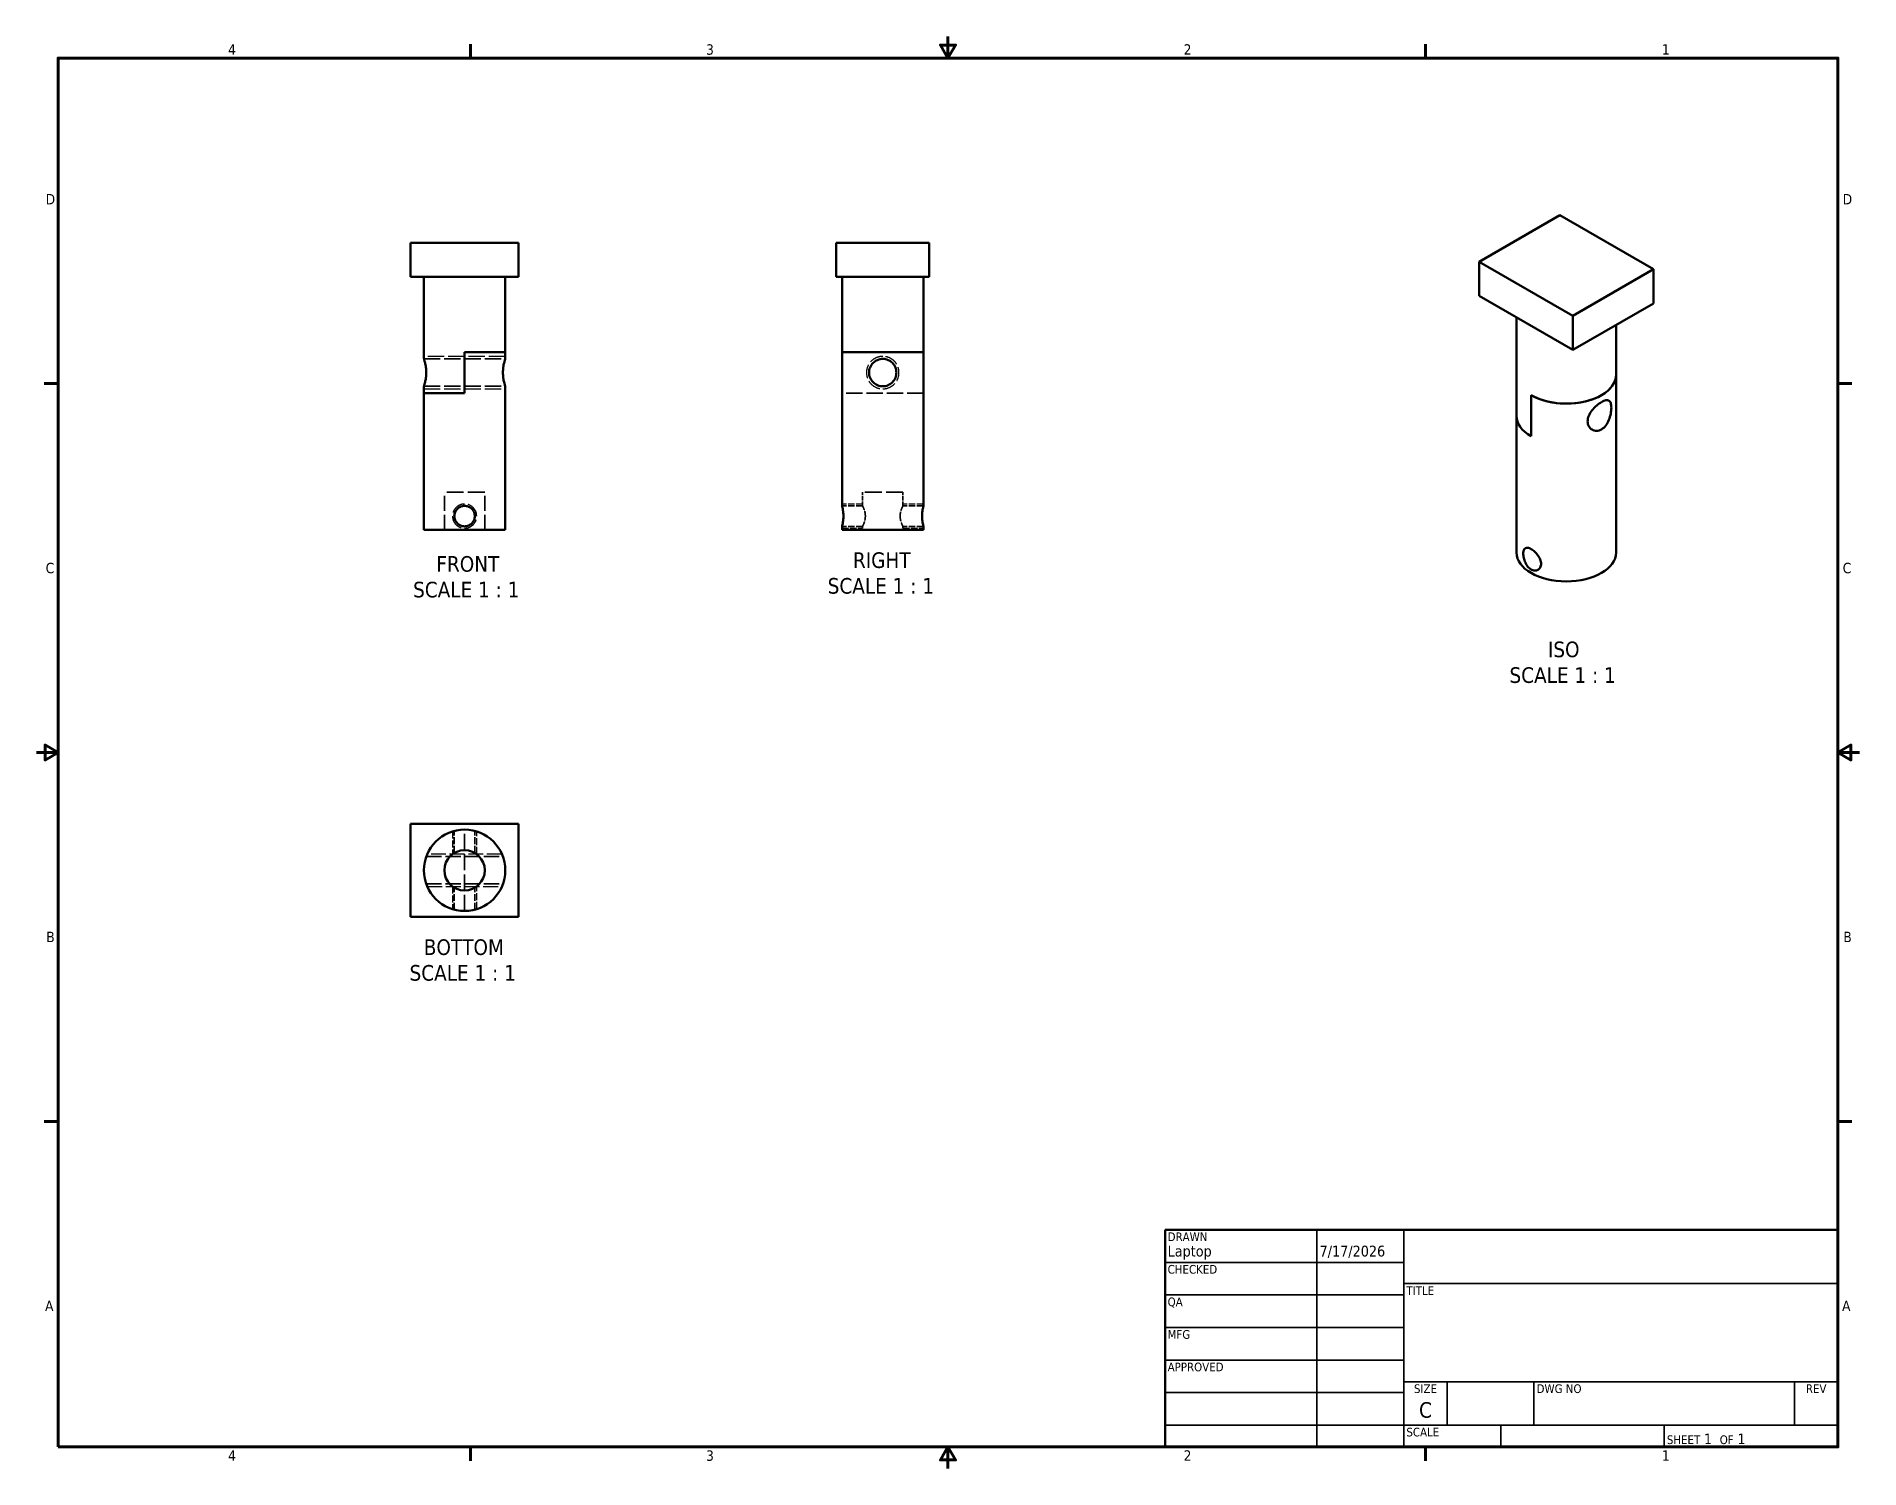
# Model space of a CAD drawing. Header units: millimetres. Extents: x 6 to 273, y 3 to 213.
import ezdxf
from ezdxf.enums import TextEntityAlignment as Align

# ---------------------------------------------------------------- set-up
doc = ezdxf.new("R2010")
doc.units = ezdxf.units.MM
doc.header["$LTSCALE"] = 12.7
doc.linetypes.add('DASHED', pattern=[0.2067, 0.1654, -0.0413])
for name, color, linetype, lineweight in [('Border (ANSI)', 7, 'Continuous', 70), ('Hidden (ANSI)', 7, 'DASHED', 35), ('Hidden Narrow (ANSI)', 7, 'DASHED', 25), ('Symbol (ANSI)', 7, 'Continuous', 25), ('Title (ANSI)', 7, 'Continuous', 50), ('Visible (ANSI)', 7, 'Continuous', 50)]:
    doc.layers.add(name, color=color, linetype=linetype, lineweight=lineweight)
doc.styles.add('Label Text (ANSI)', font='tahoma.ttf')
doc.styles.add('Note Text (ANSI)', font='tahoma.ttf')
doc.styles.add('Text Style30', font='tahoma.ttf')
doc.styles.add('Text Style38', font='tahoma.ttf')
doc.styles.add('Text Style39', font='tahoma.ttf')

# ---------------------------------------------------------------- blocks, each defined once
blk = doc.blocks.new('Borders Default Border')
at = {"layer": 'Border (ANSI)'}
for p, q in [((5.5, 16.5), (5.5, 16.66)), ((16.5, 16.5), (16.5, 16.66)), ((0.75, 12.75), (0.59, 12.75)), ((21.25, 12.75), (21.41, 12.75)), ((0.75, 4.25), (0.59, 4.25)), ((21.25, 4.25), (21.41, 4.25)), ((5.5, 0.5), (5.5, 0.34)), ((16.5, 0.5), (16.5, 0.34))]:
    blk.add_line(p, q, dxfattribs=at)
at = {"layer": 'Border (ANSI)', "flags": 128}
for points in [[(11, 16.75), (11, 16.5), (10.913, 16.65), (11.087, 16.65), (11, 16.5)], [(0.75, 0.5), (0.75, 16.5), (21.25, 16.5), (21.25, 0.5), (0.75, 0.5)], [(0.5, 8.5), (0.75, 8.5), (0.6, 8.587), (0.6, 8.413), (0.75, 8.5)], [(21.5, 8.5), (21.25, 8.5), (21.4, 8.587), (21.4, 8.413), (21.25, 8.5)], [(11, 0.25), (11, 0.5), (10.913, 0.35), (11.087, 0.35), (11, 0.5)]]:
    blk.add_lwpolyline(points, dxfattribs=at)
at = {"layer": 'Border (ANSI)', "char_height": 0.12, "attachment_point": 7, "style": 'Note Text (ANSI)'}
for s, insert in [('4', (2.708, 16.54)), ('3', (8.213, 16.537)), ('2', (13.714, 16.54)), ('1', (19.223, 16.54)), ('D', (0.606, 14.815)), ('D', (21.306, 14.815)), ('C', (0.606, 10.563)), ('C', (21.306, 10.563)), ('B', (0.613, 6.315)), ('B', (21.313, 6.315)), ('A', (0.599, 2.065)), ('A', (21.299, 2.065)), ('4', (2.708, 0.34)), ('3', (8.213, 0.337)), ('2', (13.714, 0.34)), ('1', (19.223, 0.34))]:
    blk.add_mtext(s, dxfattribs=dict(at, insert=insert))
blk = doc.blocks.new('Title Blocks ANSI - Large')
at = {"layer": 'Title (ANSI)'}
for p, q in [((5, 7.45), (5, 4.95)), ((12.75, 7.45), (5, 7.45)), ((12.75, 4.95), (12.75, 7.45)), ((5, 4.95), (12.75, 4.95))]:
    blk.add_line(p, q, dxfattribs=at)
at = {"layer": 'Title (ANSI)', "lineweight": 35}
for p, q in [((6.75, 4.95), (6.75, 7.45)), ((7.75, 4.95), (7.75, 7.45)), ((5, 7.075), (7.75, 7.075)), ((7.75, 6.83), (12.75, 6.83)), ((5, 6.7), (7.75, 6.7)), ((5, 6.325), (7.75, 6.325)), ((5, 5.95), (7.75, 5.95)), ((12.75, 5.7), (7.75, 5.7)), ((8.25, 5.2), (8.25, 5.7)), ((9.25, 5.2), (9.25, 5.7)), ((12.25, 5.2), (12.25, 5.7)), ((5, 5.575), (7.75, 5.575)), ((7.75, 5.2), (5, 5.2)), ((12.75, 5.2), (7.75, 5.2)), ((8.87, 5.2), (8.87, 4.95)), ((10.75, 5.2), (10.75, 4.95))]:
    blk.add_line(p, q, dxfattribs=at)
at = {"layer": 'Title (ANSI)', "style": 'Text Style38'}
for s, p in [('DRAWN', (5.03, 7.42)), ('CHECKED', (5.03, 7.045)), ('TITLE', (7.78, 6.8)), ('QA', (5.03, 6.67)), ('MFG', (5.03, 6.295)), ('APPROVED', (5.03, 5.92)), ('DWG NO', (9.28, 5.67)), ('SCALE', (7.78, 5.17))]:
    blk.add_text(s, height=0.1, dxfattribs=at).set_placement(p, align=Align.TOP_LEFT)
for s, p in [('SIZE', (8, 5.67)), ('REV', (12.5, 5.67))]:
    blk.add_text(s, height=0.1, dxfattribs=at).set_placement(p, align=Align.TOP_CENTER)
at = {"layer": 'Title (ANSI)', "insert": (10.78, 4.98), "char_height": 0.12, "attachment_point": 7, "style": 'Note Text (ANSI)'}
blk.add_mtext('\\fTahoma|b0|i0;{\\H0.1000;SHEET}\\fTahoma|b0|i0;{\\H0.1200; 1  }\\fTahoma|b0|i0;{\\H0.1000;OF}\\fTahoma|b0|i0;{\\H0.1200; 1 }', dxfattribs=at)
at = {"layer": 'Title (ANSI)'}
for tag, height, style, p in [('AUTHOR', 0.125, 'Text Style39', (5.03, 7.105)), ('CREATION_DATE', 0.125, 'Text Style39', (6.78, 7.105)), ('CHECKED_BY', 0.125, 'Text Style39', (5.03, 6.73)), ('CHECKED_DATE', 0.125, 'Text Style39', (6.78, 6.73)), ('MFG_APPROVED_BY', 0.125, 'Text Style39', (5.03, 5.98)), ('MFG_APPROVED_DATE', 0.125, 'Text Style39', (6.78, 5.98)), ('ENG_APPROVED_BY', 0.125, 'Text Style39', (5.03, 5.605)), ('ENG_APPROVAL_DATE', 0.125, 'Text Style39', (6.78, 5.605)), ('PART_NUMBER', 0.18, 'Text Style30', (9.28, 5.23))]:
    blk.add_attdef(tag, text='', height=height, dxfattribs=dict(at, style=style)).set_placement(p, align=Align.BOTTOM_LEFT)
at = {"layer": 'Title (ANSI)', "lineweight": 30, "flags": 63}
blk.add_attdef('COMPANY', text='', height=0.125, dxfattribs=at).set_placement((10.25, 7.14), align=Align.MIDDLE_CENTER)
blk.add_attdef('TITLE', text='', height=0.18, dxfattribs=at).set_placement((7.78, 6.223), align=Align.MIDDLE_LEFT)
at = {"layer": 'Title (ANSI)'}
for tag, height, style, p in [('Sheet_Size', 0.18, 'Text Style30', (8, 5.375)), ('REVISION_NUMBER', 0.125, 'Text Style39', (12.5, 5.375))]:
    blk.add_attdef(tag, text='', height=height, dxfattribs=dict(at, style=style)).set_placement(p, align=Align.MIDDLE_CENTER)
at = {"layer": 'Title (ANSI)', "lineweight": 30, "flags": 63}
blk.add_attdef('Initial_View_Scale', text='', height=0.12, dxfattribs=at).set_placement((8.84, 4.98), align=Align.BOTTOM_RIGHT)

msp = doc.modelspace()

# ---------------------------------------------------------------- linework, layer by layer
at = {"layer": 'Hidden (ANSI)', "ltscale": 1.133294}
for p, q in [((63.03, 165.54), (68.98, 165.54)), ((68.98, 165.54), (74.93, 165.54)), ((63.03, 161.54), (68.98, 161.54)), ((68.98, 161.54), (74.93, 161.54)), ((136.1, 160.54), (124.2, 160.54)), ((136.1, 160.54), (124.2, 160.54)), ((68.98, 84.76), (68.98, 96.66)), ((68.98, 84.76), (68.98, 96.66))]:
    msp.add_line(p, q, dxfattribs=at)
at = {"layer": 'Hidden (ANSI)', "ltscale": 1.177608}
for p, q in [((71.93, 146.04), (66.03, 146.04)), ((133.11, 146.04), (127.2, 146.04))]:
    msp.add_line(p, q, dxfattribs=at)
at = {"layer": 'Hidden (ANSI)', "ltscale": 1.047583}
for p, q in [((66.03, 140.54), (66.03, 146.04)), ((71.93, 140.54), (71.93, 146.04))]:
    msp.add_line(p, q, dxfattribs=at)
at = {"layer": 'Hidden (ANSI)', "ltscale": 0.449528}
for p, q in [((127.2, 144.04), (124.2, 144.04)), ((136.1, 144.04), (133.11, 144.04)), ((127.2, 141.04), (124.2, 141.04)), ((136.1, 141.04), (133.11, 141.04))]:
    msp.add_line(p, q, dxfattribs=at)
at = {"layer": 'Hidden (ANSI)', "ltscale": 0.299852}
for p, q in [((127.2, 144.04), (127.2, 146.04)), ((133.11, 144.04), (133.11, 146.04))]:
    msp.add_line(p, q, dxfattribs=at)
at = {"layer": 'Hidden (ANSI)', "ltscale": 0.074888}
for p, q in [((127.2, 140.54), (127.2, 141.04)), ((133.11, 140.54), (133.11, 141.04))]:
    msp.add_line(p, q, dxfattribs=at)
at = {"layer": 'Hidden (ANSI)', "ltscale": 0.482121}
for p, q in [((67.48, 93.26), (67.48, 96.47)), ((70.48, 93.26), (70.48, 96.47)), ((67.48, 84.96), (67.48, 88.17)), ((70.48, 84.96), (70.48, 88.17))]:
    msp.add_line(p, q, dxfattribs=at)
at = {"layer": 'Hidden (ANSI)', "ltscale": 1.067353}
for p, q in [((63.38, 92.71), (68.98, 92.71)), ((68.98, 92.71), (74.59, 92.71)), ((63.38, 88.71), (68.98, 88.71)), ((68.98, 88.71), (74.59, 88.71))]:
    msp.add_line(p, q, dxfattribs=at)
at = {"layer": 'Hidden (ANSI)', "ltscale": 0.359708}
for points, knots in [([(127.61, 142.54), (127.61, 142.73), (127.59, 142.93), (127.5, 143.3), (127.45, 143.46), (127.35, 143.73), (127.3, 143.84), (127.22, 144), (127.2, 144.04), (127.2, 144.04)], [0, 0, 0, 0, 0.0577873, 0.0577873, 0.1155746, 0.1155746, 0.1731923, 0.1731923, 0.23081, 0.23081, 0.23081, 0.23081]), ([(133.11, 144.04), (133.11, 144.04), (133.08, 144), (133.01, 143.84), (132.96, 143.73), (132.86, 143.46), (132.8, 143.3), (132.72, 142.93), (132.7, 142.73), (132.7, 142.54)], [0.6924301, 0.6924301, 0.6924301, 0.6924301, 0.7500478, 0.7500478, 0.8076655, 0.8076655, 0.8654528, 0.8654528, 0.9232401, 0.9232401, 0.9232401, 0.9232401]), ([(127.2, 141.04), (127.2, 141.04), (127.22, 141.07), (127.3, 141.23), (127.35, 141.34), (127.45, 141.61), (127.5, 141.77), (127.59, 142.14), (127.61, 142.34), (127.61, 142.54)], [0.6924301, 0.6924301, 0.6924301, 0.6924301, 0.7500478, 0.7500478, 0.8076655, 0.8076655, 0.8654528, 0.8654528, 0.9232401, 0.9232401, 0.9232401, 0.9232401]), ([(132.7, 142.54), (132.7, 142.34), (132.72, 142.14), (132.8, 141.77), (132.86, 141.61), (132.96, 141.34), (133.01, 141.23), (133.08, 141.07), (133.11, 141.04), (133.11, 141.04)], [0, 0, 0, 0, 0.0577873, 0.0577873, 0.1155746, 0.1155746, 0.1731923, 0.1731923, 0.23081, 0.23081, 0.23081, 0.23081])]:
    msp.add_open_spline(points, degree=3, knots=knots, dxfattribs=at)
at = {"layer": 'Hidden Narrow (ANSI)', "ltscale": 1.133294}
for p, q in [((68.98, 165.91), (63.03, 165.91)), ((74.93, 165.91), (68.98, 165.91)), ((63.03, 161.16), (68.98, 161.16)), ((68.98, 161.16), (74.93, 161.16))]:
    msp.add_line(p, q, dxfattribs=at)
at = {"layer": 'Hidden Narrow (ANSI)', "ltscale": 0.449528}
for p, q in [((127.2, 144.31), (124.2, 144.31)), ((136.1, 144.31), (133.11, 144.31)), ((124.2, 140.77), (127.2, 140.77)), ((133.11, 140.77), (136.1, 140.77))]:
    msp.add_line(p, q, dxfattribs=at)
at = {"layer": 'Hidden Narrow (ANSI)', "ltscale": 0.497574}
for p, q in [((67.21, 96.39), (67.21, 93.08)), ((70.75, 93.08), (70.75, 96.39)), ((67.21, 88.35), (67.21, 85.03)), ((70.75, 85.03), (70.75, 88.35))]:
    msp.add_line(p, q, dxfattribs=at)
at = {"layer": 'Hidden Narrow (ANSI)', "ltscale": 1.038765}
for p, q in [((68.98, 93.09), (63.53, 93.09)), ((74.44, 93.09), (68.98, 93.09)), ((63.53, 88.33), (68.98, 88.33)), ((68.98, 88.33), (74.44, 88.33))]:
    msp.add_line(p, q, dxfattribs=at)
at = {"layer": 'Hidden Narrow (ANSI)', "ltscale": 0.959121}
for points, knots in [([(130.15, 165.91), (129.85, 165.91), (129.53, 165.85), (128.95, 165.61), (128.68, 165.43), (128.26, 165.01), (128.08, 164.74), (127.84, 164.16), (127.77, 163.84), (127.77, 163.23), (127.84, 162.91), (128.08, 162.33), (128.26, 162.06), (128.68, 161.64), (128.95, 161.46), (129.53, 161.22), (129.85, 161.16), (130.15, 161.16)], [0.3629025, 0.3629025, 0.3629025, 0.3629025, 0.4535824, 0.4535824, 0.5442622, 0.5442622, 0.6350336, 0.6350336, 0.7258051, 0.7258051, 0.8165766, 0.8165766, 0.907348, 0.907348, 0.9980278, 0.9980278, 1.0887076, 1.0887076, 1.0887076, 1.0887076]), ([(130.15, 161.16), (130.46, 161.16), (130.78, 161.22), (131.36, 161.46), (131.63, 161.64), (132.04, 162.06), (132.23, 162.33), (132.47, 162.91), (132.53, 163.23), (132.53, 163.54), (132.53, 163.84), (132.47, 164.16), (132.23, 164.74), (132.04, 165.01), (131.63, 165.43), (131.36, 165.61), (130.78, 165.85), (130.46, 165.91), (130.15, 165.91)], [1.0887076, 1.0887076, 1.0887076, 1.0887076, 1.1793874, 1.1793874, 1.2700672, 1.2700672, 1.3608387, 1.3608387, 1.4516102, 1.4516102, 1.4516102, 1.5423816, 1.5423816, 1.6331531, 1.6331531, 1.7238329, 1.7238329, 1.8145127, 1.8145127, 1.8145127, 1.8145127])]:
    msp.add_open_spline(points, degree=3, knots=knots, dxfattribs=at)
at = {"layer": 'Hidden Narrow (ANSI)', "ltscale": 1.06538}
for points, knots in [([(68.98, 144.31), (68.76, 144.31), (68.52, 144.26), (68.09, 144.08), (67.89, 143.94), (67.57, 143.63), (67.44, 143.43), (67.26, 143), (67.21, 142.76), (67.21, 142.31), (67.26, 142.07), (67.44, 141.64), (67.57, 141.44), (67.89, 141.13), (68.09, 140.99), (68.52, 140.81), (68.76, 140.77), (68.98, 140.77)], [0.2685338, 0.2685338, 0.2685338, 0.2685338, 0.3356575, 0.3356575, 0.4027813, 0.4027813, 0.4699244, 0.4699244, 0.5370675, 0.5370675, 0.6042106, 0.6042106, 0.6713538, 0.6713538, 0.7384775, 0.7384775, 0.8056013, 0.8056013, 0.8056013, 0.8056013]), ([(68.98, 140.77), (69.21, 140.77), (69.44, 140.81), (69.88, 140.99), (70.08, 141.13), (70.39, 141.44), (70.53, 141.64), (70.71, 142.07), (70.75, 142.31), (70.75, 142.54), (70.75, 142.76), (70.71, 143), (70.53, 143.43), (70.39, 143.63), (70.08, 143.94), (69.88, 144.08), (69.44, 144.26), (69.21, 144.31), (68.98, 144.31)], [0.8056013, 0.8056013, 0.8056013, 0.8056013, 0.8727251, 0.8727251, 0.9398489, 0.9398489, 1.006992, 1.006992, 1.0741351, 1.0741351, 1.0741351, 1.1412782, 1.1412782, 1.2084213, 1.2084213, 1.2755451, 1.2755451, 1.3426688, 1.3426688, 1.3426688, 1.3426688])]:
    msp.add_open_spline(points, degree=3, knots=knots, dxfattribs=at)
at = {"layer": 'Visible (ANSI)'}
for p, q in [((229.2, 186.56), (217.42, 179.76)), ((242.89, 178.66), (229.2, 186.56)), ((61.08, 182.54), (76.88, 182.54)), ((61.08, 177.54), (61.08, 182.54)), ((76.88, 177.54), (76.88, 182.54)), ((123.35, 182.54), (136.95, 182.54)), ((123.35, 177.54), (123.35, 182.54)), ((136.95, 177.54), (136.95, 182.54)), ((217.42, 179.76), (231.1, 171.86)), ((217.42, 174.76), (217.42, 179.76)), ((61.08, 177.54), (76.88, 177.54)), ((63.03, 165.54), (63.03, 177.54)), ((74.93, 166.54), (74.93, 177.54)), ((123.35, 177.54), (136.95, 177.54)), ((124.2, 166.54), (124.2, 177.54)), ((136.1, 166.54), (136.1, 177.54)), ((231.1, 171.86), (242.89, 178.66)), ((242.89, 173.66), (242.89, 178.66)), ((217.42, 174.76), (231.1, 166.86)), ((231.1, 166.86), (242.89, 173.66)), ((222.86, 157.2), (222.86, 171.62)), ((231.1, 166.86), (231.1, 171.86)), ((237.44, 163.21), (237.44, 170.52)), ((74.93, 166.54), (68.98, 166.54)), ((68.98, 160.54), (68.98, 166.54)), ((74.93, 166.54), (68.98, 166.54)), ((68.98, 160.54), (68.98, 166.54)), ((74.93, 165.54), (74.93, 166.54)), ((136.1, 166.54), (124.2, 166.54)), ((124.2, 160.54), (124.2, 166.54)), ((130.15, 166.54), (124.2, 166.54)), ((124.2, 160.54), (124.2, 166.54)), ((136.1, 166.54), (130.15, 166.54)), ((136.1, 166.54), (136.1, 160.54)), ((136.1, 166.54), (136.1, 160.54)), ((237.44, 137.2), (237.44, 163.21)), ((63.03, 160.54), (63.03, 161.54)), ((68.98, 160.54), (63.03, 160.54)), ((63.03, 140.54), (63.03, 160.54)), ((68.98, 160.54), (63.03, 160.54)), ((74.93, 140.54), (74.93, 161.54)), ((124.2, 144.04), (124.2, 160.54)), ((136.1, 144.04), (136.1, 160.54)), ((225, 154.23), (225, 160.23)), ((225, 154.23), (225, 160.23)), ((222.86, 137.2), (222.86, 157.2)), ((63.03, 140.54), (74.93, 140.54)), ((124.2, 140.54), (124.2, 141.04)), ((124.2, 140.54), (136.1, 140.54)), ((136.1, 140.54), (136.1, 141.04)), ((61.08, 97.51), (76.88, 97.51)), ((61.08, 83.91), (61.08, 97.51)), ((76.88, 97.51), (76.88, 83.91)), ((76.88, 83.91), (61.08, 83.91))]:
    msp.add_line(p, q, dxfattribs=at)
for radius in [5.95, 2.95]:
    msp.add_circle((68.98, 90.71), radius, dxfattribs=at)
for centre, major_axis, start_param, end_param in [((230.15, 163.21), (7.29, 0), 3.926991, 6.283185), ((230.15, 163.21), (7.29, 0), 5.497787, 6.283185), ((230.15, 163.21), (7.29, 0), 3.926991, 5.497787), ((230.15, 157.2), (-7.29, 0), 0, 0.785398), ((230.15, 157.2), (-7.29, 0), 0, 0.785398), ((230.15, 137.2), (7.29, 0), 3.141593, 6.283185)]:
    msp.add_ellipse(centre, major_axis=major_axis, ratio=0.57735, start_param=start_param, end_param=end_param, dxfattribs=at)
for points, knots in [([(63.03, 165.54), (63.03, 165.54), (63.05, 165.48), (63.11, 165.28), (63.16, 165.13), (63.25, 164.77), (63.29, 164.55), (63.36, 164.06), (63.38, 163.79), (63.38, 163.28), (63.36, 163.01), (63.29, 162.52), (63.25, 162.3), (63.16, 161.94), (63.11, 161.79), (63.05, 161.59), (63.03, 161.54), (63.03, 161.54)], [0.3039253, 0.3039253, 0.3039253, 0.3039253, 0.3798884, 0.3798884, 0.4558515, 0.4558515, 0.5318511, 0.5318511, 0.6078507, 0.6078507, 0.6838503, 0.6838503, 0.7598499, 0.7598499, 0.8358129, 0.8358129, 0.911776, 0.911776, 0.911776, 0.911776]), ([(74.93, 161.54), (74.93, 161.54), (74.91, 161.59), (74.85, 161.79), (74.81, 161.94), (74.72, 162.3), (74.67, 162.52), (74.61, 163.01), (74.59, 163.28), (74.59, 163.79), (74.61, 164.06), (74.67, 164.55), (74.72, 164.77), (74.81, 165.13), (74.85, 165.28), (74.91, 165.48), (74.93, 165.54), (74.93, 165.54)], [0.3039253, 0.3039253, 0.3039253, 0.3039253, 0.3798884, 0.3798884, 0.4558515, 0.4558515, 0.5318511, 0.5318511, 0.6078507, 0.6078507, 0.6838503, 0.6838503, 0.7598499, 0.7598499, 0.8358129, 0.8358129, 0.911776, 0.911776, 0.911776, 0.911776]), ([(130.15, 161.54), (129.9, 161.54), (129.63, 161.59), (129.14, 161.79), (128.92, 161.94), (128.56, 162.3), (128.41, 162.52), (128.2, 163.01), (128.15, 163.28), (128.15, 163.79), (128.2, 164.06), (128.41, 164.55), (128.56, 164.77), (128.92, 165.13), (129.14, 165.28), (129.63, 165.48), (129.9, 165.54), (130.15, 165.54)], [0.3039253, 0.3039253, 0.3039253, 0.3039253, 0.3798884, 0.3798884, 0.4558515, 0.4558515, 0.5318511, 0.5318511, 0.6078507, 0.6078507, 0.6838503, 0.6838503, 0.7598499, 0.7598499, 0.8358129, 0.8358129, 0.911776, 0.911776, 0.911776, 0.911776]), ([(130.15, 165.54), (130.41, 165.54), (130.68, 165.48), (131.17, 165.28), (131.39, 165.13), (131.74, 164.77), (131.9, 164.55), (132.1, 164.06), (132.15, 163.79), (132.15, 163.54)], [0.911776, 0.911776, 0.911776, 0.911776, 0.9877391, 0.9877391, 1.0637022, 1.0637022, 1.1397017, 1.1397017, 1.2157013, 1.2157013, 1.2157013, 1.2157013]), ([(132.15, 163.54), (132.15, 163.28), (132.1, 163.01), (131.9, 162.52), (131.74, 162.3), (131.39, 161.94), (131.17, 161.79), (130.68, 161.59), (130.41, 161.54), (130.15, 161.54)], [0, 0, 0, 0, 0.0759996, 0.0759996, 0.1519992, 0.1519992, 0.2279623, 0.2279623, 0.3039253, 0.3039253, 0.3039253, 0.3039253]), ([(235.31, 155.23), (235.09, 155.1), (234.84, 155.03), (234.36, 155.02), (234.12, 155.08), (233.74, 155.3), (233.57, 155.47), (233.33, 155.9), (233.27, 156.15), (233.27, 156.66), (233.33, 156.94), (233.57, 157.5), (233.74, 157.78), (234.12, 158.27), (234.36, 158.51), (234.84, 158.93), (235.09, 159.1), (235.31, 159.23)], [0.3039253, 0.3039253, 0.3039253, 0.3039253, 0.3798884, 0.3798884, 0.4558515, 0.4558515, 0.5318511, 0.5318511, 0.6078507, 0.6078507, 0.6838503, 0.6838503, 0.7598499, 0.7598499, 0.8358129, 0.8358129, 0.911776, 0.911776, 0.911776, 0.911776]), ([(235.31, 159.23), (235.52, 159.36), (235.74, 159.45), (236.11, 159.52), (236.27, 159.5), (236.5, 159.37), (236.59, 159.25), (236.71, 158.89), (236.74, 158.66), (236.74, 158.4)], [0.911776, 0.911776, 0.911776, 0.911776, 0.9877391, 0.9877391, 1.0637022, 1.0637022, 1.1397017, 1.1397017, 1.2157013, 1.2157013, 1.2157013, 1.2157013]), ([(236.74, 158.4), (236.74, 158.15), (236.71, 157.85), (236.59, 157.22), (236.5, 156.89), (236.27, 156.32), (236.11, 156.03), (235.74, 155.55), (235.52, 155.36), (235.31, 155.23)], [0, 0, 0, 0, 0.0759996, 0.0759996, 0.1519992, 0.1519992, 0.2279623, 0.2279623, 0.3039253, 0.3039253, 0.3039253, 0.3039253]), ([(70.48, 142.54), (70.48, 142.35), (70.44, 142.15), (70.29, 141.78), (70.18, 141.61), (69.91, 141.34), (69.74, 141.23), (69.37, 141.07), (69.17, 141.04), (68.79, 141.04), (68.59, 141.07), (68.22, 141.23), (68.05, 141.34), (67.79, 141.61), (67.67, 141.78), (67.52, 142.15), (67.48, 142.35), (67.48, 142.72), (67.52, 142.93), (67.67, 143.3), (67.79, 143.46), (68.05, 143.73), (68.22, 143.84), (68.59, 144), (68.79, 144.04), (69.17, 144.04), (69.37, 144), (69.74, 143.84), (69.91, 143.73), (70.18, 143.46), (70.29, 143.3), (70.44, 142.93), (70.48, 142.72), (70.48, 142.54)], [0, 0, 0, 0, 0.0567719, 0.0567719, 0.1135438, 0.1135438, 0.1703075, 0.1703075, 0.2270712, 0.2270712, 0.2838349, 0.2838349, 0.3405986, 0.3405986, 0.3973705, 0.3973705, 0.4541424, 0.4541424, 0.5109143, 0.5109143, 0.5676862, 0.5676862, 0.6244499, 0.6244499, 0.6812136, 0.6812136, 0.7379773, 0.7379773, 0.794741, 0.794741, 0.8515129, 0.8515129, 0.9082848, 0.9082848, 0.9082848, 0.9082848]), ([(124.2, 144.04), (124.2, 144.04), (124.21, 144), (124.25, 143.84), (124.27, 143.73), (124.32, 143.46), (124.35, 143.3), (124.39, 142.93), (124.4, 142.72), (124.4, 142.54)], [0.6812136, 0.6812136, 0.6812136, 0.6812136, 0.7379773, 0.7379773, 0.794741, 0.794741, 0.8515129, 0.8515129, 0.9082848, 0.9082848, 0.9082848, 0.9082848]), ([(135.91, 142.54), (135.91, 142.72), (135.92, 142.93), (135.96, 143.3), (135.98, 143.46), (136.03, 143.73), (136.06, 143.84), (136.09, 144), (136.1, 144.04), (136.1, 144.04)], [0, 0, 0, 0, 0.0567719, 0.0567719, 0.1135438, 0.1135438, 0.1703075, 0.1703075, 0.2270712, 0.2270712, 0.2270712, 0.2270712]), ([(124.4, 142.54), (124.4, 142.35), (124.39, 142.15), (124.35, 141.78), (124.32, 141.61), (124.27, 141.34), (124.25, 141.23), (124.21, 141.07), (124.2, 141.04), (124.2, 141.04)], [0, 0, 0, 0, 0.0567719, 0.0567719, 0.1135438, 0.1135438, 0.1703075, 0.1703075, 0.2270712, 0.2270712, 0.2270712, 0.2270712]), ([(136.1, 141.04), (136.1, 141.04), (136.09, 141.07), (136.06, 141.23), (136.03, 141.34), (135.98, 141.61), (135.96, 141.78), (135.92, 142.15), (135.91, 142.35), (135.91, 142.54)], [0.6812136, 0.6812136, 0.6812136, 0.6812136, 0.7379773, 0.7379773, 0.794741, 0.794741, 0.8515129, 0.8515129, 0.9082848, 0.9082848, 0.9082848, 0.9082848]), ([(226.46, 135.57), (226.46, 135.38), (226.42, 135.19), (226.26, 134.88), (226.13, 134.76), (225.86, 134.6), (225.69, 134.56), (225.34, 134.57), (225.16, 134.63), (224.83, 134.82), (224.67, 134.96), (224.38, 135.32), (224.25, 135.53), (224.07, 135.95), (223.99, 136.19), (223.89, 136.65), (223.86, 136.88), (223.86, 137.26), (223.89, 137.44), (223.99, 137.71), (224.07, 137.81), (224.25, 137.92), (224.38, 137.94), (224.67, 137.89), (224.83, 137.82), (225.16, 137.63), (225.34, 137.5), (225.69, 137.18), (225.86, 136.99), (226.13, 136.61), (226.26, 136.4), (226.42, 135.97), (226.46, 135.76), (226.46, 135.57)], [0, 0, 0, 0, 0.0567719, 0.0567719, 0.1135438, 0.1135438, 0.1703075, 0.1703075, 0.2270712, 0.2270712, 0.2838349, 0.2838349, 0.3405986, 0.3405986, 0.3973705, 0.3973705, 0.4541424, 0.4541424, 0.5109143, 0.5109143, 0.5676862, 0.5676862, 0.6244499, 0.6244499, 0.6812136, 0.6812136, 0.7379773, 0.7379773, 0.794741, 0.794741, 0.8515129, 0.8515129, 0.9082848, 0.9082848, 0.9082848, 0.9082848])]:
    msp.add_open_spline(points, degree=3, knots=knots, dxfattribs=at)

# ---------------------------------------------------------------- block references
at = {"xscale": 12.7, "yscale": 12.7, "zscale": 12.7}
msp.add_blockref('Borders Default Border', (0, 0), dxfattribs=at)
msp.add_blockref('Title Blocks ANSI - Large', (107.95, -56.51), dxfattribs=at).add_auto_attribs({'AUTHOR': 'Laptop', 'CREATION_DATE': '7/17/2026', 'Sheet_Size': 'C'})

# ---------------------------------------------------------------- texts
at = {"layer": 'Symbol (ANSI)', "char_height": 2.286, "attachment_point": 7, "style": 'Label Text (ANSI)'}
for s, insert in [('FRONT', (64.85, 134.36)), ('RIGHT', (125.79, 134.91)), ('SCALE 1 : 1', (122.1, 131.15)), ('SCALE 1 : 1', (61.45, 130.6)), ('ISO', (227.46, 121.85)), ('SCALE 1 : 1', (221.84, 118.09)), ('BOTTOM', (63.01, 78.28)), ('SCALE 1 : 1', (60.93, 74.52))]:
    msp.add_mtext(s, dxfattribs=dict(at, insert=insert))

doc.saveas('drawing.dxf')
